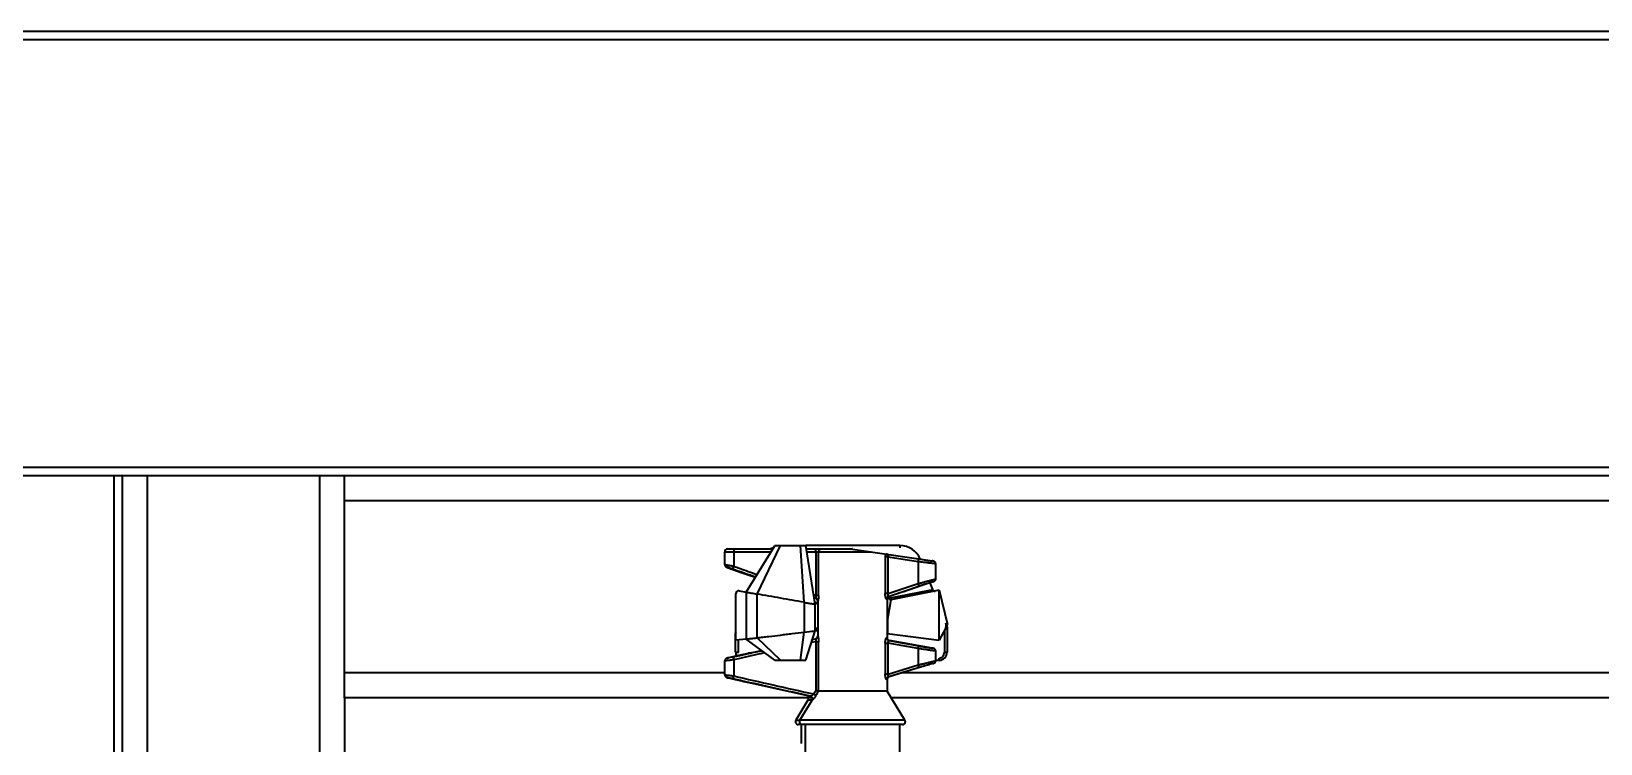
# Model space of a CAD drawing. Header units: millimetres. Extents: x 32496 to 166256, y 3504 to 23939.
# Drawn here: x 47864 to 48430, y 13300 to 13557 of the extents above; entities that cross this region are included whole.
import ezdxf

# ---------------------------------------------------------------- set-up
doc = ezdxf.new("R2010")
doc.units = ezdxf.units.MM
doc.layers.get('0').update_dxf_attribs({"lineweight": 35})

msp = doc.modelspace()

# ---------------------------------------------------------------- linework, layer by layer
at = {"linetype": 'Continuous'}
for p, q in [((52008.64, 13556.575), (40172.64, 13556.575)), ((52132.64, 13553.575), (40172.64, 13553.575)), ((52132.64, 13399.575), (40172.64, 13399.575)), ((52132.64, 13396.575), (40172.64, 13396.575)), ((47897.14, 13396.575), (47797.14, 13396.575)), ((47894.14, 13396.575), (47894.14, 10877.575)), ((47897.14, 13396.575), (47897.14, 10877.575)), ((47906.14, 13396.575), (47906.14, 10877.575)), ((47968.14, 13396.575), (47968.14, 10877.575)), ((47977.14, 13316.575), (47977.14, 13396.575)), ((48899.64, 13387.575), (47977.14, 13387.575)), ((48114.14, 13369.175), (48130.842, 13369.175)), ((48114.14, 13364.583), (48114.14, 13369.175)), ((48115.14, 13370.175), (48131.461, 13370.175)), ((48117.441, 13369.175), (48117.441, 13363.961)), ((48121.838, 13354.64), (48132.187, 13371.347)), ((48125.809, 13353.944), (48134.206, 13371.377)), ((48132.187, 13371.347), (48132.206, 13371.377)), ((48132.206, 13371.377), (48143.397, 13371.377)), ((48142.706, 13350.981), (48141.397, 13371.377)), ((48146.706, 13350.281), (48143.397, 13371.377)), ((48177.236, 13371.374), (48143.397, 13371.376)), ((48146.706, 13350.287), (48143.398, 13371.377)), ((48143.585, 13370.175), (48160.065, 13370.175)), ((48143.742, 13369.175), (48166.831, 13369.175)), ((48146.969, 13369.175), (48146.969, 13353.482)), ((48147.953, 13353.483), (48147.953, 13369.175)), ((48160.213, 13370.165), (48188.908, 13365.876)), ((48172.64, 13368.307), (48172.38, 13368.307)), ((48173.162, 13368.196), (48184.01, 13366.58)), ((48177.236, 13371.374), (48177.236, 13370.643)), ((48115.338, 13363.421), (48115.357, 13363.414)), ((48115.357, 13363.414), (48120.11, 13361.719)), ((48171.961, 13367.446), (48171.961, 13354.091)), ((48183.809, 13365.591), (48172.961, 13367.207)), ((48172.961, 13354.091), (48172.961, 13367.207)), ((48183.809, 13365.591), (48183.809, 13357.709)), ((48184.14, 13365.55), (48183.809, 13365.591)), ((48190.14, 13359.435), (48190.14, 13364.82)), ((48120.11, 13361.719), (48125.142, 13359.975)), ((48172.961, 13354.091), (48183.809, 13357.709)), ((48189.04, 13358.324), (48173.322, 13353.065)), ((48183.809, 13357.709), (48184.14, 13357.801)), ((48188.004, 13357.977), (48188.942, 13355.628)), ((48189.048, 13358.327), (48189.04, 13358.324)), ((48118.14, 13337.288), (48118.14, 13354.097)), ((48119.312, 13355.082), (48121.838, 13354.64)), ((48121.838, 13354.64), (48121.838, 13337.725)), ((48125.809, 13338.195), (48125.809, 13353.944)), ((48146.159, 13353.766), (48146.969, 13353.482)), ((48147.007, 13352.409), (48146.336, 13352.641)), ((48146.338, 13352.627), (48146.967, 13352.409)), ((48147.007, 13352.409), (48146.967, 13352.409)), ((48147.953, 13353.483), (48146.969, 13353.482)), ((48147.64, 13351.464), (48147.678, 13351.464)), ((48147.64, 13351.464), (48147.64, 13338.783)), ((48172.961, 13354.091), (48171.961, 13354.091)), ((48172.424, 13352.117), (48172.64, 13352.117)), ((48172.64, 13352.117), (48172.64, 13338.175)), ((48174.001, 13351.835), (48172.815, 13344.905)), ((48173.322, 13353.065), (48173.095, 13353.065)), ((48173.131, 13352.414), (48188.074, 13355.374)), ((48191.429, 13355.288), (48173.975, 13351.83)), ((48191.429, 13337.288), (48191.429, 13355.288)), ((48191.429, 13355.288), (48194.34, 13342.988)), ((48142.706, 13350.982), (48142.706, 13340.192)), ((48146.586, 13351.049), (48147.64, 13350.864)), ((48146.742, 13350.274), (48146.706, 13350.281)), ((48146.706, 13340.665), (48146.706, 13350.281)), ((48118.14, 13340.23), (48118.06, 13340.009)), ((48118.06, 13333.078), (48118.06, 13340.009)), ((48141.397, 13330.076), (48142.707, 13340.192)), ((48142.706, 13340.192), (48146.706, 13340.665)), ((48143.397, 13330.075), (48146.706, 13340.665)), ((48143.398, 13330.075), (48146.706, 13340.662)), ((48146.575, 13340.649), (48146.758, 13340.671)), ((48146.758, 13340.671), (48147.64, 13340.775)), ((48172.816, 13344.911), (48172.796, 13339.66)), ((48193.735, 13341.804), (48191.429, 13337.288)), ((48193.26, 13340.874), (48193.26, 13332.857)), ((48193.781, 13343.507), (48193.735, 13341.804)), ((48193.735, 13341.804), (48194.02, 13342.361)), ((48194.189, 13342.483), (48193.781, 13343.507)), ((48194.02, 13342.361), (48194.34, 13342.988)), ((48194.261, 13342.112), (48194.26, 13333.073)), ((48121.838, 13337.725), (48118.14, 13337.288)), ((48119.06, 13332.86), (48119.06, 13337.397)), ((48132.206, 13330.075), (48121.838, 13337.725)), ((48134.206, 13330.075), (48125.809, 13338.195)), ((48146.97, 13336.795), (48145.388, 13336.451)), ((48145.735, 13337.556), (48146.89, 13337.805)), ((48145.738, 13337.565), (48146.851, 13337.805)), ((48146.851, 13337.805), (48146.89, 13337.805)), ((48146.969, 13336.797), (48147.953, 13336.797)), ((48146.969, 13336.797), (48146.969, 13319.257)), ((48147.677, 13338.783), (48147.64, 13338.783)), ((48147.953, 13318.976), (48147.953, 13336.797)), ((48171.961, 13336.215), (48172.961, 13336.215)), ((48171.961, 13336.215), (48171.961, 13325.129)), ((48172.64, 13338.175), (48172.431, 13338.175)), ((48172.64, 13339.68), (48191.429, 13337.288)), ((48183.809, 13334.294), (48172.961, 13336.215)), ((48172.961, 13325.129), (48172.961, 13336.215)), ((48173.242, 13337.19), (48173.465, 13337.19)), ((48173.242, 13337.19), (48184.037, 13335.279)), ((48188.897, 13334.449), (48173.465, 13337.19)), ((48183.809, 13334.294), (48183.809, 13328.421)), ((48184.14, 13334.245), (48183.809, 13334.294)), ((48188.897, 13334.449), (48188.929, 13334.444)), ((48114.14, 13324.848), (48114.14, 13329.881)), ((48115.46, 13330.995), (48115.358, 13330.972)), ((48117.97, 13331.561), (48115.46, 13330.995)), ((48115.473, 13330.998), (48115.46, 13330.995)), ((48120.225, 13332.054), (48115.473, 13330.998)), ((48117.442, 13330.269), (48117.442, 13324.451)), ((48120.229, 13332.055), (48117.97, 13331.561)), ((48120.227, 13332.054), (48127.418, 13333.608)), ((48132.206, 13330.075), (48143.397, 13330.075)), ((48189.014, 13328.886), (48173.349, 13324.118)), ((48189.02, 13328.888), (48189.014, 13328.886)), ((48190.14, 13329.99), (48190.14, 13333.378)), ((48190.14, 13333.378), (48190.14, 13333.378)), ((48190.14, 13330.075), (48191.372, 13330.075)), ((48114.14, 13325.575), (47977.14, 13325.575)), ((48115.455, 13323.731), (48115.468, 13323.729)), ((48115.455, 13323.731), (48117.852, 13323.179)), ((48115.468, 13323.729), (48120.221, 13322.648)), ((48117.852, 13323.179), (48120.224, 13322.648)), ((48172.961, 13325.129), (48171.961, 13325.129)), ((48172.425, 13323.161), (48172.64, 13323.161)), ((48172.64, 13323.161), (48172.64, 13318.975)), ((48172.961, 13325.129), (48183.809, 13328.421)), ((48173.349, 13324.118), (48173.122, 13324.118)), ((48899.64, 13325.575), (48178.138, 13325.575)), ((48183.809, 13328.421), (48184.14, 13328.504)), ((48120.222, 13322.648), (48144.984, 13317.178)), ((48172.64, 13318.975), (48147.96, 13318.975)), ((48179.057, 13308.498), (48172.64, 13318.975)), ((48145.688, 13316.575), (47977.14, 13316.575)), ((47977.14, 13316.575), (47977.14, 10957.575)), ((48144.121, 13315.679), (48139.722, 13308.498)), ((48141.222, 13308.498), (48145.621, 13315.679)), ((48145.621, 13315.679), (48144.121, 13315.679)), ((48145.02, 13317.178), (48144.984, 13317.178)), ((48145.621, 13315.679), (48145.656, 13315.679)), ((48899.64, 13316.575), (48174.11, 13316.575)), ((48139.722, 13308.498), (48141.222, 13308.498)), ((48142.075, 13306.975), (48140.575, 13306.975)), ((48179.057, 13308.498), (48141.222, 13308.498)), ((48141.64, 13306.975), (48141.64, 13300.075)), ((48178.205, 13306.975), (48142.075, 13306.975)), ((48143.14, 13306.975), (48143.14, 13292.075)), ((48177.14, 13306.975), (48177.14, 13292.075))]:
    msp.add_line(p, q, dxfattribs=at)
for points in [[(48114.14, 13364.583), (48114.143, 13364.508), (48114.192, 13364.264), (48114.292, 13364.051), (48114.433, 13363.874), (48114.584, 13363.749), (48114.71, 13363.674), (48114.809, 13363.627), (48114.916, 13363.582), (48115.054, 13363.527), (48115.236, 13363.458), (48115.338, 13363.421)], [(48115.338, 13363.421), (48118.081, 13362.43), (48120.112, 13361.718)], [(48190.14, 13364.82), (48190.139, 13364.871), (48190.1, 13365.1), (48190.013, 13365.307), (48189.889, 13365.483), (48189.74, 13365.62), (48189.588, 13365.715), (48189.458, 13365.769), (48189.373, 13365.794), (48189.319, 13365.807), (48189.273, 13365.817), (48189.224, 13365.826), (48189.17, 13365.835), (48189.109, 13365.845), (48189.04, 13365.856), (48188.962, 13365.868), (48188.909, 13365.876)], [(48189.048, 13358.327), (48189.115, 13358.349), (48189.23, 13358.389), (48189.328, 13358.424), (48189.413, 13358.457), (48189.491, 13358.489), (48189.577, 13358.53), (48189.7, 13358.603), (48189.869, 13358.749), (48190.032, 13358.983), (48190.129, 13359.285), (48190.14, 13359.435)], [(48142.706, 13340.192), (48143.753, 13340.316), (48144.721, 13340.43)], [(48145.553, 13340.529), (48146.175, 13340.602), (48146.575, 13340.649)], [(48190.14, 13333.378), (48190.137, 13333.454), (48190.085, 13333.704), (48189.978, 13333.924), (48189.83, 13334.103), (48189.666, 13334.229), (48189.518, 13334.305), (48189.416, 13334.342), (48189.352, 13334.36), (48189.297, 13334.373), (48189.24, 13334.385), (48189.176, 13334.398), (48189.103, 13334.412), (48189.02, 13334.427), (48188.93, 13334.443)], [(48115.358, 13330.972), (48115.184, 13330.931), (48115.055, 13330.899), (48114.956, 13330.873), (48114.87, 13330.848), (48114.765, 13330.81), (48114.631, 13330.743), (48114.492, 13330.643), (48114.364, 13330.512), (48114.254, 13330.346), (48114.176, 13330.149), (48114.141, 13329.928), (48114.14, 13329.881)], [(48189.02, 13328.888), (48189.12, 13328.919), (48189.237, 13328.956), (48189.334, 13328.988), (48189.418, 13329.018), (48189.501, 13329.051), (48189.601, 13329.099), (48189.738, 13329.187), (48189.906, 13329.347), (48190.052, 13329.581), (48190.132, 13329.869), (48190.14, 13329.99)], [(48114.14, 13324.848), (48114.141, 13324.802), (48114.175, 13324.583), (48114.253, 13324.386), (48114.361, 13324.22), (48114.488, 13324.089), (48114.626, 13323.988), (48114.759, 13323.921), (48114.864, 13323.882), (48114.951, 13323.856), (48115.051, 13323.83), (48115.183, 13323.796), (48115.36, 13323.754), (48115.455, 13323.731)]]:
    msp.add_lwpolyline(points, dxfattribs=at)
for centre, radius, start, end in [((48115.14, 13369.175), 1, 90, 180), ((48134.953, 13363.377), 8, 113.17098, 121.38729), ((48160.065, 13369.175), 1, 81.5, 90), ((48165.309, 13316.11), 52.674, 82.00553, 82.28534), ((48177.236, 13363.374), 8, 23.25029, 89.99658), ((48167.033, 13347.241), 20.828, 73.46364, 73.61402), ((48119.14, 13354.097), 1, 80.0579, 180), ((48146.64, 13351.464), 1, 0, 70.88027), ((48173.64, 13352.117), 1, 108.5, 180), ((46320.966, 18925.508), 5872.181, 288.3854107, 288.4994096), ((48189.871, 13355.999), 1, 201.76164, 273.74529), ((48193.261, 13342.112), 1, 359.99654, 21.76128), ((48146.64, 13338.783), 1, 282.18863, 0), ((48173.64, 13338.175), 1, 180, 259.92929), ((48121.06, 13333.078), 3, 179.99658, 208.27883), ((48191.26, 13333.073), 3, 272.14214, 359.99658), ((48173.64, 13323.161), 1, 106.92929, 180), ((48799.42, 12905.837), 772.405, 147.639916, 147.753974), ((48890.226, 12854.653), 875.531, 147.972082, 148.09093), ((48143.268, 13316.202), 1, 328.51253, 22.14898), ((48144.768, 13316.202), 1, 328.51253, 77.54283), ((48140.575, 13307.975), 1, 148.51253, 270), ((48142.075, 13307.975), 1, 148.51253, 270), ((48178.205, 13307.975), 1, 270, 31.48747)]:
    msp.add_arc(centre, radius, start, end, dxfattribs=at)
for points, knots in [([(48117.121, 13370.175), (48117.169, 13370.175), (48117.244, 13370.111), (48117.305, 13370.001), (48117.353, 13369.876), (48117.391, 13369.725), (48117.431, 13369.49), (48117.441, 13369.303), (48117.441, 13369.175)], [0, 0, 0, 0, 0.1311499, 0.2289955, 0.3502589, 0.4925095, 0.6517592, 1, 1, 1, 1]), ([(48146.969, 13369.175), (48146.969, 13369.24), (48146.969, 13369.368), (48146.969, 13369.553), (48146.968, 13369.724), (48146.967, 13369.873), (48146.966, 13369.982), (48146.965, 13370.054), (48146.964, 13370.097), (48146.963, 13370.129), (48146.963, 13370.155), (48146.96, 13370.165), (48146.962, 13370.175), (48146.961, 13370.175)], [0, 0, 0, 0, 0.1948961, 0.3826704, 0.5555007, 0.7069731, 0.8313542, 0.8817877, 0.923755, 0.9568292, 0.9806636, 0.9950905, 1, 1, 1, 1]), ([(48147.953, 13369.175), (48147.953, 13369.305), (48148.003, 13369.567), (48148.219, 13369.899), (48148.543, 13370.123), (48148.801, 13370.175), (48148.928, 13370.175)], [0, 0, 0, 0, 0.2529556, 0.5041446, 0.7529075, 1, 1, 1, 1]), ([(48171.961, 13367.446), (48171.994, 13367.553), (48172.058, 13367.754), (48172.158, 13368.02), (48172.246, 13368.198), (48172.321, 13368.287), (48172.362, 13368.307), (48172.38, 13368.307)], [0, 0, 0, 0, 0.3443564, 0.6444595, 0.8699764, 0.9463914, 1, 1, 1, 1]), ([(48172.635, 13368.272), (48172.678, 13368.266), (48172.854, 13368.241), (48173.03, 13368.216), (48173.162, 13368.196)], [0, 0, 0, 0, 0.2473755, 1, 1, 1, 1]), ([(48173.162, 13368.196), (48173.159, 13368.195), (48173.154, 13368.188), (48173.143, 13368.164), (48173.127, 13368.109), (48173.104, 13368.017), (48173.077, 13367.89), (48173.048, 13367.737), (48173.007, 13367.506), (48172.979, 13367.327), (48172.961, 13367.207)], [0, 0, 0, 0, 0.0079151, 0.0233785, 0.0808465, 0.1755998, 0.3054519, 0.4635384, 0.6395558, 1, 1, 1, 1]), ([(48114.14, 13364.583), (48114.14, 13364.584), (48114.146, 13364.586), (48114.154, 13364.586), (48114.171, 13364.585), (48114.204, 13364.582), (48114.261, 13364.575), (48114.347, 13364.563), (48114.456, 13364.546), (48114.586, 13364.524), (48114.736, 13364.498), (48114.97, 13364.456), (48115.297, 13364.396), (48115.721, 13364.314), (48116.176, 13364.224), (48116.487, 13364.161), (48116.645, 13364.129)], [0, 0, 0, 0, 0.0015097, 0.0052772, 0.0114829, 0.0201367, 0.0447781, 0.0791624, 0.1227527, 0.1746075, 0.2343752, 0.3017205, 0.4544433, 0.6260647, 0.8101413, 1, 1, 1, 1]), ([(48115.125, 13363.567), (48115.083, 13363.579), (48115.024, 13363.596), (48114.951, 13363.615), (48114.907, 13363.626), (48114.872, 13363.634), (48114.845, 13363.639), (48114.828, 13363.64), (48114.817, 13363.642), (48114.813, 13363.638), (48114.817, 13363.633), (48114.826, 13363.627), (48114.844, 13363.617), (48114.87, 13363.605), (48114.905, 13363.589), (48114.966, 13363.563), (48115.017, 13363.543), (48115.053, 13363.529)], [0, 0, 0, 0, 0.2217057, 0.3130887, 0.39015, 0.4518912, 0.4981337, 0.5289437, 0.5446749, 0.5482056, 0.5526561, 0.5718194, 0.606346, 0.6561651, 0.7208986, 0.8001011, 1, 1, 1, 1]), ([(48115.053, 13363.529), (48115.075, 13363.52), (48115.176, 13363.481), (48115.278, 13363.443), (48115.357, 13363.414)], [0, 0, 0, 0, 0.2192726, 1, 1, 1, 1]), ([(48115.457, 13363.467), (48115.426, 13363.476), (48115.316, 13363.511), (48115.205, 13363.544), (48115.125, 13363.567)], [0, 0, 0, 0, 0.2753149, 1, 1, 1, 1]), ([(48116.796, 13363.016), (48116.683, 13363.057), (48116.239, 13363.214), (48115.791, 13363.363), (48115.457, 13363.467)], [0, 0, 0, 0, 0.2559088, 1, 1, 1, 1]), ([(48116.645, 13364.129), (48116.712, 13364.115), (48116.978, 13364.06), (48117.243, 13364.003), (48117.441, 13363.961)], [0, 0, 0, 0, 0.2530762, 1, 1, 1, 1]), ([(48116.796, 13363.016), (48116.845, 13363.007), (48116.935, 13363.056), (48117.033, 13363.154), (48117.165, 13363.33), (48117.309, 13363.6), (48117.402, 13363.838), (48117.441, 13363.961)], [0, 0, 0, 0, 0.1242561, 0.2266007, 0.3570351, 0.6744491, 1, 1, 1, 1]), ([(48120.142, 13361.817), (48119.863, 13361.917), (48118.747, 13362.315), (48117.632, 13362.715), (48116.796, 13363.016)], [0, 0, 0, 0, 0.2504804, 1, 1, 1, 1]), ([(48117.441, 13363.961), (48118.129, 13363.711), (48120.895, 13362.708), (48123.663, 13361.714), (48125.744, 13360.971)], [0, 0, 0, 0, 0.2488211, 1, 1, 1, 1]), ([(48172.909, 13367.223), (48172.809, 13367.253), (48172.618, 13367.306), (48172.351, 13367.377), (48172.136, 13367.425), (48172.01, 13367.445), (48171.961, 13367.446)], [0, 0, 0, 0, 0.3200756, 0.612132, 0.8473354, 1, 1, 1, 1]), ([(48183.809, 13365.591), (48183.827, 13365.712), (48183.855, 13365.891), (48183.896, 13366.123), (48183.926, 13366.277), (48183.953, 13366.403), (48183.973, 13366.488), (48183.988, 13366.536), (48183.996, 13366.559), (48184.003, 13366.572), (48184.008, 13366.579), (48184.01, 13366.58)], [0, 0, 0, 0, 0.3620123, 0.5386943, 0.6972519, 0.8267705, 0.9212753, 0.9541382, 0.9776792, 0.9925796, 1, 1, 1, 1]), ([(48184.01, 13366.58), (48184.289, 13366.538), (48185.338, 13366.383), (48186.388, 13366.234), (48187.16, 13366.125)], [0, 0, 0, 0, 0.2656981, 1, 1, 1, 1]), ([(48190.14, 13364.82), (48190.14, 13364.823), (48190.125, 13364.824), (48190.107, 13364.83), (48190.068, 13364.835), (48190.018, 13364.843), (48189.953, 13364.852), (48189.875, 13364.863), (48189.782, 13364.875), (48189.63, 13364.894), (48189.409, 13364.921), (48189.105, 13364.957), (48188.755, 13364.999), (48188.359, 13365.046), (48187.924, 13365.097), (48187.275, 13365.173), (48186.4, 13365.276), (48185.292, 13365.408), (48184.53, 13365.501), (48184.14, 13365.55)], [0, 0, 0, 0, 0.0013739, 0.0051291, 0.0112698, 0.0197719, 0.0306083, 0.043762, 0.0592312, 0.0770151, 0.1194513, 0.1701604, 0.2285383, 0.2947917, 0.3676848, 0.4461085, 0.6188424, 0.8050943, 1, 1, 1, 1]), ([(48187.16, 13366.125), (48187.336, 13366.1), (48187.906, 13366.02), (48188.477, 13365.94), (48188.87, 13365.882)], [0, 0, 0, 0, 0.309339, 1, 1, 1, 1]), ([(48125.175, 13360.03), (48124.754, 13360.179), (48123.076, 13360.772), (48121.399, 13361.369), (48120.142, 13361.817)], [0, 0, 0, 0, 0.2507038, 1, 1, 1, 1]), ([(48184.179, 13356.761), (48184.176, 13356.762), (48184.17, 13356.769), (48184.154, 13356.792), (48184.129, 13356.845), (48184.09, 13356.934), (48184.041, 13357.055), (48183.986, 13357.202), (48183.906, 13357.423), (48183.847, 13357.594), (48183.809, 13357.709)], [0, 0, 0, 0, 0.008674, 0.0250149, 0.083872, 0.1798754, 0.3097572, 0.4675357, 0.6425661, 1, 1, 1, 1]), ([(48184.14, 13357.801), (48184.519, 13357.906), (48185.268, 13358.111), (48186.359, 13358.404), (48187.23, 13358.634), (48187.878, 13358.804), (48188.317, 13358.919), (48188.717, 13359.024), (48189.074, 13359.119), (48189.385, 13359.202), (48189.645, 13359.274), (48189.828, 13359.325), (48189.946, 13359.361), (48190.014, 13359.382), (48190.067, 13359.4), (48190.106, 13359.414), (48190.127, 13359.424), (48190.14, 13359.431), (48190.14, 13359.435)], [0, 0, 0, 0, 0.1897167, 0.3743229, 0.5450762, 0.6241997, 0.697433, 0.7639102, 0.8234992, 0.8756142, 0.9191041, 0.9535116, 0.967323, 0.9787538, 0.9877392, 0.9942414, 0.9982826, 1, 1, 1, 1]), ([(48189.04, 13358.324), (48188.765, 13358.232), (48188.1, 13358.021), (48186.476, 13357.512), (48185.131, 13357.08), (48184.179, 13356.761)], [0, 0, 0, 0, 0.1702537, 0.4098983, 1, 1, 1, 1]), ([(48121.838, 13354.64), (48121.889, 13354.631), (48122.031, 13354.594), (48122.387, 13354.53), (48122.975, 13354.444), (48123.797, 13354.288), (48124.763, 13354.105), (48125.453, 13354.006), (48125.809, 13353.944)], [0, 0, 0, 0, 0.0387925, 0.1093346, 0.2685572, 0.4812706, 0.7311256, 1, 1, 1, 1]), ([(48147.007, 13352.409), (48147.018, 13352.407), (48147.036, 13352.423), (48147.049, 13352.45), (48147.066, 13352.502), (48147.08, 13352.589), (48147.088, 13352.72), (48147.083, 13352.882), (48147.054, 13353.142), (48147.009, 13353.344), (48146.969, 13353.482)], [0, 0, 0, 0, 0.0287346, 0.0527575, 0.0846305, 0.1732071, 0.2924072, 0.4403427, 0.6106211, 1, 1, 1, 1]), ([(48147.007, 13352.409), (48147.199, 13352.342), (48147.548, 13352.082), (48147.678, 13351.667), (48147.678, 13351.464)], [0, 0, 0, 0, 0.4995831, 1, 1, 1, 1]), ([(48147.953, 13353.483), (48147.953, 13353.352), (48147.948, 13353.096), (48147.927, 13352.723), (48147.894, 13352.378), (48147.852, 13352.075), (48147.806, 13351.825), (48147.766, 13351.656), (48147.734, 13351.556), (48147.714, 13351.507), (48147.699, 13351.478), (48147.684, 13351.464), (48147.678, 13351.464)], [0, 0, 0, 0, 0.190242, 0.3743493, 0.5446266, 0.6961141, 0.8207683, 0.915003, 0.9490892, 0.9744303, 0.9910869, 1, 1, 1, 1]), ([(48172.424, 13352.117), (48172.397, 13352.117), (48172.333, 13352.164), (48172.22, 13352.354), (48172.09, 13352.755), (48171.985, 13353.367), (48171.96, 13353.838), (48171.96, 13354.091)], [0, 0, 0, 0, 0.0385194, 0.10352, 0.3217933, 0.6359713, 1, 1, 1, 1]), ([(48172.424, 13352.117), (48172.424, 13352.321), (48172.552, 13352.738), (48172.903, 13353), (48173.095, 13353.065)], [0, 0, 0, 0, 0.5024001, 1, 1, 1, 1]), ([(48172.961, 13354.091), (48172.925, 13353.957), (48172.887, 13353.76), (48172.882, 13353.507), (48172.897, 13353.351), (48172.93, 13353.226), (48172.974, 13353.133), (48173.029, 13353.074), (48173.075, 13353.062), (48173.095, 13353.065)], [0, 0, 0, 0, 0.3719756, 0.534153, 0.6747573, 0.7908759, 0.8806102, 0.9472285, 1, 1, 1, 1]), ([(48173.131, 13352.414), (48173.262, 13352.293), (48173.453, 13352.127), (48173.704, 13351.946), (48173.816, 13351.878), (48173.869, 13351.855)], [0, 0, 0, 0, 0.5760974, 0.8152472, 1, 1, 1, 1]), ([(48173.869, 13351.855), (48173.889, 13351.846), (48173.923, 13351.833), (48173.961, 13351.827), (48173.975, 13351.83)], [0, 0, 0, 0, 0.5932923, 1, 1, 1, 1]), ([(48188.074, 13355.374), (48188.137, 13355.377), (48188.259, 13355.385), (48188.433, 13355.404), (48188.589, 13355.43), (48188.72, 13355.461), (48188.825, 13355.496), (48188.898, 13355.535), (48188.945, 13355.577), (48188.947, 13355.615), (48188.942, 13355.628)], [0, 0, 0, 0, 0.1986398, 0.3843037, 0.5511645, 0.6943523, 0.8099055, 0.8961055, 0.9549663, 1, 1, 1, 1]), ([(48188.074, 13355.374), (48188.094, 13355.28), (48188.124, 13355.144), (48188.166, 13354.972), (48188.194, 13354.863), (48188.218, 13354.778), (48188.239, 13354.713), (48188.252, 13354.682), (48188.263, 13354.661), (48188.268, 13354.662)], [0, 0, 0, 0, 0.3881742, 0.5643066, 0.7172761, 0.8397423, 0.9279361, 0.9801476, 1, 1, 1, 1]), ([(48142.706, 13350.982), (48142.964, 13350.93), (48143.47, 13350.839), (48144.208, 13350.717), (48144.793, 13350.618), (48145.225, 13350.541), (48145.515, 13350.49), (48145.779, 13350.444), (48146.014, 13350.403), (48146.217, 13350.368), (48146.387, 13350.337), (48146.517, 13350.312), (48146.621, 13350.29), (48146.665, 13350.278), (48146.706, 13350.274), (48146.706, 13350.281)], [0, 0, 0, 0, 0.1935361, 0.3800793, 0.5523941, 0.6312261, 0.7041153, 0.7702931, 0.8291258, 0.8800222, 0.9224587, 0.9560393, 0.9803829, 0.9950482, 1, 1, 1, 1]), ([(48147.639, 13350.799), (48147.549, 13350.728), (48147.375, 13350.598), (48147.157, 13350.451), (48146.997, 13350.359), (48146.895, 13350.31), (48146.813, 13350.28), (48146.762, 13350.271), (48146.742, 13350.274)], [0, 0, 0, 0, 0.3277492, 0.6214865, 0.7484607, 0.8568, 0.9419048, 1, 1, 1, 1]), ([(48125.809, 13338.195), (48126.514, 13338.269), (48127.922, 13338.435), (48130.737, 13338.78), (48133.553, 13339.112), (48136.37, 13339.442), (48139.186, 13339.776), (48141.298, 13340.026), (48142.706, 13340.192)], [0, 0, 0, 0, 0.1249991, 0.2500017, 0.5000002, 0.6250003, 0.7500002, 1, 1, 1, 1]), ([(48147.639, 13341.515), (48147.518, 13341.517), (48147.295, 13341.532), (48147.035, 13341.578), (48146.867, 13341.634), (48146.769, 13341.682), (48146.706, 13341.742), (48146.706, 13341.783)], [0, 0, 0, 0, 0.3596861, 0.6645013, 0.7849601, 0.8802561, 1, 1, 1, 1]), ([(48146.706, 13340.811), (48146.706, 13340.847), (48146.774, 13340.895), (48146.868, 13340.931), (48146.984, 13340.963), (48147.122, 13340.989), (48147.344, 13341.017), (48147.518, 13341.026), (48147.639, 13341.028)], [0, 0, 0, 0, 0.1075942, 0.2013644, 0.3223066, 0.4674069, 0.6323159, 1, 1, 1, 1]), ([(48172.813, 13341.763), (48172.805, 13341.735), (48172.75, 13341.678), (48172.685, 13341.648), (48172.644, 13341.632)], [0, 0, 0, 0, 0.3952284, 1, 1, 1, 1]), ([(48172.644, 13340.933), (48172.683, 13340.921), (48172.744, 13340.898), (48172.801, 13340.855), (48172.811, 13340.832)], [0, 0, 0, 0, 0.6174155, 1, 1, 1, 1]), ([(48172.654, 13344.783), (48172.694, 13344.797), (48172.759, 13344.821), (48172.81, 13344.878), (48172.815, 13344.905)], [0, 0, 0, 0, 0.6090572, 1, 1, 1, 1]), ([(48194.261, 13341.372), (48194.261, 13341.366), (48194.236, 13341.357), (48194.199, 13341.355), (48194.13, 13341.347), (48194.04, 13341.342), (48193.927, 13341.337), (48193.742, 13341.332), (48193.595, 13341.33), (48193.493, 13341.329)], [0, 0, 0, 0, 0.0223985, 0.0761038, 0.163443, 0.2821796, 0.4294178, 0.6014053, 1, 1, 1, 1]), ([(48121.838, 13337.725), (48122.278, 13337.777), (48122.913, 13337.851), (48123.765, 13337.954), (48124.409, 13338.028), (48125.097, 13338.11), (48125.569, 13338.169), (48125.809, 13338.195)], [0, 0, 0, 0, 0.3328149, 0.4797717, 0.6435381, 0.8189137, 1, 1, 1, 1]), ([(48147.677, 13338.783), (48147.677, 13338.673), (48147.639, 13338.446), (48147.471, 13338.142), (48147.21, 13337.913), (48146.997, 13337.828), (48146.89, 13337.805)], [0, 0, 0, 0, 0.2429375, 0.5004261, 0.757661, 1, 1, 1, 1]), ([(48146.969, 13336.796), (48146.995, 13336.927), (48147.026, 13337.169), (48147.017, 13337.485), (48146.972, 13337.688), (48146.93, 13337.782), (48146.901, 13337.806), (48146.89, 13337.805)], [0, 0, 0, 0, 0.3817362, 0.6971355, 0.9081724, 0.9677704, 1, 1, 1, 1]), ([(48147.677, 13338.783), (48147.683, 13338.783), (48147.697, 13338.769), (48147.712, 13338.74), (48147.732, 13338.693), (48147.763, 13338.596), (48147.804, 13338.431), (48147.85, 13338.188), (48147.892, 13337.89), (48147.939, 13337.422), (48147.953, 13337.052), (48147.953, 13336.797)], [0, 0, 0, 0, 0.0088531, 0.0253346, 0.0504794, 0.084314, 0.1769694, 0.3012692, 0.4517801, 0.6227272, 1, 1, 1, 1]), ([(48171.96, 13336.215), (48171.96, 13336.468), (48171.987, 13336.938), (48172.097, 13337.546), (48172.228, 13337.942), (48172.34, 13338.128), (48172.404, 13338.175), (48172.431, 13338.175)], [0, 0, 0, 0, 0.3672247, 0.6807045, 0.8971511, 0.9616539, 1, 1, 1, 1]), ([(48173.242, 13337.19), (48173.133, 13337.21), (48172.914, 13337.29), (48172.643, 13337.519), (48172.469, 13337.83), (48172.431, 13338.063), (48172.431, 13338.175)], [0, 0, 0, 0, 0.2404072, 0.4974987, 0.7560938, 1, 1, 1, 1]), ([(48173.242, 13337.19), (48173.195, 13337.193), (48173.118, 13337.136), (48173.051, 13337.034), (48172.998, 13336.914), (48172.959, 13336.767), (48172.928, 13336.531), (48172.94, 13336.342), (48172.961, 13336.215)], [0, 0, 0, 0, 0.1288067, 0.2254316, 0.3447566, 0.485733, 0.6440301, 1, 1, 1, 1]), ([(48183.809, 13334.294), (48183.83, 13334.414), (48183.863, 13334.593), (48183.91, 13334.824), (48183.944, 13334.977), (48183.975, 13335.102), (48183.998, 13335.186), (48184.014, 13335.235), (48184.023, 13335.258), (48184.029, 13335.271), (48184.035, 13335.278), (48184.037, 13335.279)], [0, 0, 0, 0, 0.361291, 0.5377093, 0.6961402, 0.8257144, 0.9204572, 0.9535016, 0.9772563, 0.992387, 1, 1, 1, 1]), ([(48184.037, 13335.279), (48184.379, 13335.218), (48185.625, 13335), (48186.872, 13334.791), (48187.778, 13334.64)], [0, 0, 0, 0, 0.2743414, 1, 1, 1, 1]), ([(48187.778, 13334.64), (48187.89, 13334.621), (48188.264, 13334.558), (48188.637, 13334.495), (48188.897, 13334.449)], [0, 0, 0, 0, 0.3023915, 1, 1, 1, 1]), ([(48116.643, 13330.164), (48116.482, 13330.143), (48116.166, 13330.103), (48115.706, 13330.047), (48115.28, 13329.996), (48114.955, 13329.958), (48114.723, 13329.932), (48114.576, 13329.917), (48114.448, 13329.903), (48114.341, 13329.893), (48114.258, 13329.886), (48114.202, 13329.881), (48114.17, 13329.88), (48114.153, 13329.879), (48114.146, 13329.88), (48114.14, 13329.88), (48114.14, 13329.881)], [0, 0, 0, 0, 0.1930006, 0.379219, 0.5512831, 0.7036295, 0.7698668, 0.8287207, 0.8800117, 0.922718, 0.9561668, 0.9803522, 0.9888937, 0.9950062, 0.9986803, 1, 1, 1, 1]), ([(48115.248, 13330.904), (48115.206, 13330.897), (48115.145, 13330.886), (48115.07, 13330.874), (48115.026, 13330.867), (48114.99, 13330.862), (48114.963, 13330.858), (48114.944, 13330.857), (48114.934, 13330.856), (48114.929, 13330.858), (48114.931, 13330.861), (48114.934, 13330.862), (48114.943, 13330.866), (48114.959, 13330.871), (48114.985, 13330.879), (48115.019, 13330.889), (48115.082, 13330.905), (48115.133, 13330.918), (48115.169, 13330.927)], [0, 0, 0, 0, 0.226859, 0.3199408, 0.3985905, 0.4622214, 0.5105119, 0.5432391, 0.5603161, 0.5634298, 0.5662985, 0.5725446, 0.5826196, 0.614459, 0.661876, 0.7246772, 0.802359, 1, 1, 1, 1]), ([(48115.169, 13330.927), (48115.191, 13330.932), (48115.292, 13330.956), (48115.394, 13330.98), (48115.473, 13330.998)], [0, 0, 0, 0, 0.2179614, 1, 1, 1, 1]), ([(48115.588, 13330.968), (48115.557, 13330.962), (48115.444, 13330.94), (48115.33, 13330.919), (48115.248, 13330.904)], [0, 0, 0, 0, 0.2762572, 1, 1, 1, 1]), ([(48116.912, 13331.246), (48116.8, 13331.221), (48116.359, 13331.124), (48115.918, 13331.033), (48115.588, 13330.968)], [0, 0, 0, 0, 0.2548932, 1, 1, 1, 1]), ([(48117.442, 13330.269), (48117.376, 13330.26), (48117.11, 13330.224), (48116.844, 13330.19), (48116.643, 13330.164)], [0, 0, 0, 0, 0.2452401, 1, 1, 1, 1]), ([(48116.911, 13331.246), (48117.188, 13331.308), (48118.296, 13331.556), (48119.405, 13331.804), (48120.237, 13331.989)], [0, 0, 0, 0, 0.249467, 1, 1, 1, 1]), ([(48116.912, 13331.246), (48116.96, 13331.252), (48117.045, 13331.198), (48117.13, 13331.094), (48117.242, 13330.913), (48117.353, 13330.634), (48117.417, 13330.393), (48117.442, 13330.269)], [0, 0, 0, 0, 0.124932, 0.2264565, 0.3552857, 0.6714517, 1, 1, 1, 1]), ([(48128.56, 13332.755), (48127.627, 13332.548), (48123.919, 13331.725), (48120.214, 13330.894), (48117.442, 13330.267)], [0, 0, 0, 0, 0.2517412, 1, 1, 1, 1]), ([(48119.06, 13332.86), (48118.937, 13332.86), (48118.754, 13332.867), (48118.518, 13332.894), (48118.362, 13332.92), (48118.232, 13332.954), (48118.131, 13332.992), (48118.06, 13333.042), (48118.06, 13333.078)], [0, 0, 0, 0, 0.3500091, 0.5211106, 0.6755103, 0.8032545, 0.8988601, 1, 1, 1, 1]), ([(48123.729, 13332.798), (48123.432, 13332.736), (48122.265, 13332.491), (48121.098, 13332.242), (48120.229, 13332.055)], [0, 0, 0, 0, 0.2543098, 1, 1, 1, 1]), ([(48120.237, 13331.989), (48120.835, 13332.122), (48123.239, 13332.655), (48125.645, 13333.185), (48127.451, 13333.582)], [0, 0, 0, 0, 0.2488814, 1, 1, 1, 1]), ([(48190.14, 13333.378), (48190.14, 13333.381), (48190.125, 13333.383), (48190.107, 13333.39), (48190.068, 13333.396), (48190.018, 13333.406), (48189.952, 13333.416), (48189.874, 13333.429), (48189.78, 13333.443), (48189.629, 13333.466), (48189.406, 13333.499), (48189.102, 13333.542), (48188.751, 13333.592), (48188.355, 13333.647), (48187.919, 13333.708), (48187.271, 13333.798), (48186.396, 13333.92), (48185.29, 13334.078), (48184.529, 13334.188), (48184.14, 13334.245)], [0, 0, 0, 0, 0.0014181, 0.0052114, 0.0113944, 0.0199441, 0.0308332, 0.0440436, 0.0595725, 0.0774179, 0.1199782, 0.1708061, 0.2292911, 0.2956234, 0.3685586, 0.4469802, 0.619567, 0.8055249, 1, 1, 1, 1]), ([(48184.14, 13328.504), (48184.521, 13328.6), (48185.272, 13328.787), (48186.367, 13329.054), (48187.239, 13329.264), (48187.888, 13329.419), (48188.326, 13329.523), (48188.725, 13329.619), (48189.081, 13329.705), (48189.39, 13329.78), (48189.649, 13329.845), (48189.83, 13329.892), (48189.948, 13329.924), (48190.015, 13329.943), (48190.067, 13329.959), (48190.106, 13329.972), (48190.126, 13329.981), (48190.14, 13329.987), (48190.14, 13329.99)], [0, 0, 0, 0, 0.1904998, 0.3757098, 0.5467467, 0.6259005, 0.699034, 0.7653485, 0.8249133, 0.8768085, 0.9198725, 0.9540872, 0.9677931, 0.9791181, 0.9880024, 0.9944095, 0.9983643, 1, 1, 1, 1]), ([(48189.014, 13328.886), (48188.74, 13328.802), (48188.076, 13328.611), (48186.453, 13328.148), (48185.107, 13327.754), (48184.153, 13327.464)], [0, 0, 0, 0, 0.1696189, 0.408883, 1, 1, 1, 1]), ([(48191.372, 13330.075), (48191.371, 13330.075), (48191.373, 13330.083), (48191.371, 13330.091), (48191.371, 13330.11), (48191.37, 13330.134), (48191.368, 13330.166), (48191.365, 13330.22), (48191.363, 13330.303), (48191.366, 13330.418), (48191.363, 13330.553), (48191.342, 13330.7), (48191.341, 13330.806), (48191.352, 13330.858)], [0, 0, 0, 0, 0.0045741, 0.0182013, 0.0407833, 0.0722223, 0.1123612, 0.1608004, 0.2808017, 0.4289024, 0.6017893, 0.7959183, 1, 1, 1, 1]), ([(48191.352, 13330.858), (48191.607, 13330.868), (48191.99, 13330.966), (48192.435, 13331.221), (48192.723, 13331.474), (48192.956, 13331.777), (48193.188, 13332.226), (48193.259, 13332.607), (48193.26, 13332.857)], [0, 0, 0, 0, 0.252238, 0.3782813, 0.5036989, 0.6287225, 0.7531675, 1, 1, 1, 1]), ([(48194.26, 13333.073), (48194.26, 13333.038), (48194.189, 13332.987), (48194.089, 13332.949), (48193.958, 13332.915), (48193.802, 13332.889), (48193.566, 13332.863), (48193.383, 13332.856), (48193.26, 13332.856)], [0, 0, 0, 0, 0.1011401, 0.1967447, 0.3244876, 0.4788861, 0.6499873, 1, 1, 1, 1]), ([(48114.14, 13324.848), (48114.14, 13324.849), (48114.146, 13324.849), (48114.153, 13324.85), (48114.17, 13324.849), (48114.202, 13324.847), (48114.257, 13324.843), (48114.341, 13324.835), (48114.447, 13324.825), (48114.575, 13324.811), (48114.722, 13324.795), (48114.953, 13324.769), (48115.279, 13324.73), (48115.704, 13324.679), (48116.163, 13324.621), (48116.479, 13324.58), (48116.64, 13324.559)], [0, 0, 0, 0, 0.0013443, 0.0050187, 0.0110926, 0.01956, 0.0436616, 0.0772947, 0.1199731, 0.1708846, 0.229788, 0.2964446, 0.4481743, 0.6209467, 0.8065352, 1, 1, 1, 1]), ([(48115.237, 13323.826), (48115.195, 13323.833), (48115.136, 13323.844), (48115.062, 13323.856), (48115.019, 13323.863), (48114.984, 13323.868), (48114.957, 13323.872), (48114.939, 13323.872), (48114.93, 13323.874), (48114.925, 13323.871), (48114.927, 13323.869), (48114.93, 13323.868), (48114.938, 13323.864), (48114.954, 13323.858), (48114.98, 13323.85), (48115.013, 13323.841), (48115.075, 13323.824), (48115.125, 13323.811), (48115.161, 13323.802)], [0, 0, 0, 0, 0.2266437, 0.3195103, 0.3978997, 0.461247, 0.5092421, 0.5416674, 0.5584561, 0.5615029, 0.5645314, 0.570948, 0.5811776, 0.6132627, 0.6608161, 0.7236422, 0.8013826, 1, 1, 1, 1]), ([(48115.161, 13323.802), (48115.183, 13323.797), (48115.286, 13323.772), (48115.388, 13323.747), (48115.468, 13323.729)], [0, 0, 0, 0, 0.2182754, 1, 1, 1, 1]), ([(48115.569, 13323.762), (48115.538, 13323.768), (48115.428, 13323.79), (48115.317, 13323.811), (48115.237, 13323.826)], [0, 0, 0, 0, 0.2763988, 1, 1, 1, 1]), ([(48116.907, 13323.475), (48116.794, 13323.501), (48116.349, 13323.601), (48115.902, 13323.696), (48115.569, 13323.762)], [0, 0, 0, 0, 0.2556799, 1, 1, 1, 1]), ([(48116.64, 13324.559), (48116.708, 13324.55), (48116.975, 13324.514), (48117.242, 13324.479), (48117.442, 13324.451)], [0, 0, 0, 0, 0.2541294, 1, 1, 1, 1]), ([(48116.907, 13323.475), (48116.955, 13323.469), (48117.041, 13323.522), (48117.127, 13323.626), (48117.239, 13323.808), (48117.351, 13324.086), (48117.416, 13324.327), (48117.442, 13324.451)], [0, 0, 0, 0, 0.1250349, 0.2266923, 0.3555787, 0.6717378, 1, 1, 1, 1]), ([(48120.23, 13322.716), (48119.953, 13322.779), (48118.845, 13323.031), (48117.737, 13323.284), (48116.907, 13323.475)], [0, 0, 0, 0, 0.2505303, 1, 1, 1, 1]), ([(48117.442, 13324.453), (48122.166, 13323.359), (48131.732, 13321.183), (48141.305, 13319.038), (48146.148, 13317.959)], [0, 0, 0, 0, 0.4942711, 1, 1, 1, 1]), ([(48172.425, 13323.161), (48172.399, 13323.161), (48172.334, 13323.208), (48172.221, 13323.396), (48172.092, 13323.796), (48171.986, 13324.406), (48171.96, 13324.877), (48171.96, 13325.129)], [0, 0, 0, 0, 0.0384968, 0.1033816, 0.3211703, 0.6352199, 1, 1, 1, 1]), ([(48172.425, 13323.161), (48172.425, 13323.37), (48172.559, 13323.796), (48172.925, 13324.056), (48173.122, 13324.118)], [0, 0, 0, 0, 0.502454, 1, 1, 1, 1]), ([(48172.961, 13325.129), (48172.928, 13324.997), (48172.894, 13324.802), (48172.896, 13324.554), (48172.916, 13324.4), (48172.952, 13324.276), (48172.999, 13324.185), (48173.055, 13324.127), (48173.102, 13324.115), (48173.122, 13324.118)], [0, 0, 0, 0, 0.3690876, 0.5303809, 0.6706934, 0.7871905, 0.8779589, 0.9460495, 1, 1, 1, 1]), ([(48184.153, 13327.464), (48184.15, 13327.465), (48184.144, 13327.472), (48184.129, 13327.495), (48184.105, 13327.548), (48184.069, 13327.638), (48184.024, 13327.76), (48183.972, 13327.908), (48183.898, 13328.131), (48183.844, 13328.304), (48183.809, 13328.421)], [0, 0, 0, 0, 0.0084764, 0.0245984, 0.0830805, 0.1788586, 0.3086876, 0.4665866, 0.6418695, 1, 1, 1, 1]), ([(48120.224, 13322.648), (48120.481, 13322.591), (48121.524, 13322.362), (48122.568, 13322.135), (48123.355, 13321.967)], [0, 0, 0, 0, 0.2461336, 1, 1, 1, 1]), ([(48145.02, 13317.178), (48140.846, 13318.099), (48132.58, 13319.932), (48124.318, 13321.786), (48120.23, 13322.716)], [0, 0, 0, 0, 0.5048844, 1, 1, 1, 1]), ([(48145.02, 13317.178), (48145.026, 13317.178), (48145.042, 13317.182), (48145.07, 13317.194), (48145.108, 13317.213), (48145.18, 13317.251), (48145.288, 13317.315), (48145.438, 13317.411), (48145.606, 13317.526), (48145.85, 13317.704), (48146.03, 13317.852), (48146.148, 13317.958)], [0, 0, 0, 0, 0.0126787, 0.0347717, 0.066113, 0.1064113, 0.2111726, 0.3414572, 0.492254, 0.6558253, 1, 1, 1, 1]), ([(48146.998, 13317.435), (48146.927, 13317.32), (48146.783, 13317.096), (48146.563, 13316.775), (48146.348, 13316.48), (48146.149, 13316.22), (48145.995, 13316.029), (48145.885, 13315.901), (48145.817, 13315.825), (48145.76, 13315.764), (48145.715, 13315.719), (48145.682, 13315.693), (48145.663, 13315.679), (48145.656, 13315.679)], [0, 0, 0, 0, 0.182859, 0.3602172, 0.526195, 0.6764043, 0.8038242, 0.8577708, 0.9041739, 0.9419293, 0.9706037, 0.9899638, 1, 1, 1, 1]), ([(48146.148, 13317.958), (48146.331, 13317.843), (48146.579, 13317.688), (48146.863, 13317.515), (48146.963, 13317.454), (48146.998, 13317.435)], [0, 0, 0, 0, 0.65043, 0.8778762, 1, 1, 1, 1]), ([(48146.969, 13319.257), (48147.079, 13319.226), (48147.407, 13319.132), (48147.734, 13319.037), (48147.953, 13318.976)], [0, 0, 0, 0, 0.3335779, 1, 1, 1, 1]), ([(48147.96, 13318.975), (48147.959, 13318.975), (48147.956, 13318.976), (48147.954, 13318.976), (48147.953, 13318.976)], [0, 0, 0, 0, 0.4968849, 1, 1, 1, 1]), ([(48145.02, 13317.178), (48145.119, 13317.156), (48145.321, 13317.078), (48145.58, 13316.863), (48145.76, 13316.557), (48145.803, 13316.319), (48145.803, 13316.202)], [0, 0, 0, 0, 0.2247052, 0.4746072, 0.7383258, 1, 1, 1, 1]), ([(48145.803, 13316.202), (48145.803, 13316.153), (48145.789, 13315.971), (48145.725, 13315.793), (48145.656, 13315.679)], [0, 0, 0, 0, 0.2687547, 1, 1, 1, 1])]:
    msp.add_open_spline(points, degree=3, knots=knots, dxfattribs=at)
for points in [[(48142.706, 13350.982), (48139.89, 13351.474), (48134.258, 13352.463), (48128.625, 13353.449), (48125.809, 13353.944)], [(48184.153, 13327.464), (48180.476, 13326.346), (48176.8, 13325.229), (48173.122, 13324.118)]]:
    msp.add_open_spline(points, degree=3, dxfattribs=at)

doc.saveas('drawing.dxf')
